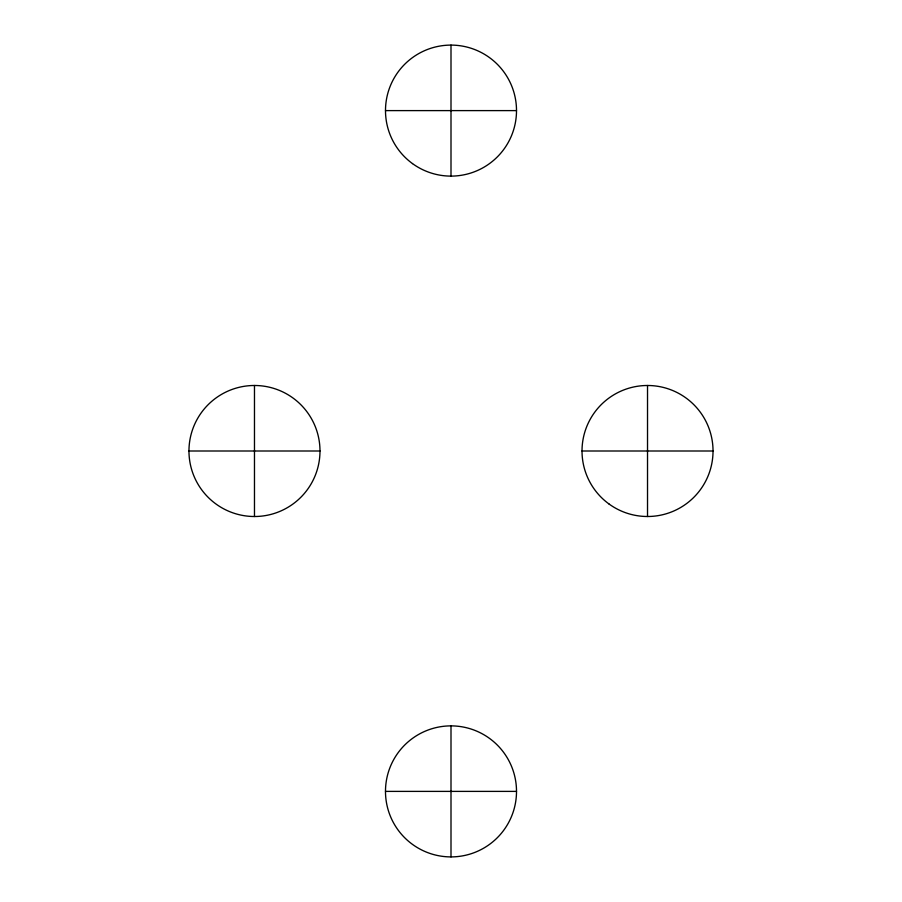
<?xml version="1.0" encoding="UTF-8"?>
<svg xmlns="http://www.w3.org/2000/svg" width="902" height="902" viewBox="0 0 902 902"><rect width="100%" height="100%" fill="white"/><g stroke="black" fill="none" stroke-linecap="round" stroke-linejoin="round"><path stroke-width="1.35" d="M385.492 110.608L516.508 110.608M188.969 451L319.985 451A65.508 65.508 0 0 1 221.723 507.736A65.508 65.508 0 0 1 221.723 394.264A65.508 65.508 0 0 1 319.985 451M582.015 451L713.031 451M385.492 791.392L516.508 791.392A65.508 65.508 0 0 1 418.246 848.128A65.508 65.508 0 0 1 418.246 734.656A65.508 65.508 0 0 1 516.508 791.392M647.523 385.492L647.523 516.508M451 45.1L451 176.115M451 725.884L451 856.9M254.477 385.492L254.477 516.508M412.496 163.6A65.508 65.508 0 0 0 516.147 117.452A65.508 65.508 0 0 0 424.357 50.76A65.508 65.508 0 0 0 412.496 163.6M609.019 503.992A65.508 65.508 0 0 0 712.67 457.844A65.508 65.508 0 0 0 620.88 391.152A65.508 65.508 0 0 0 609.019 503.992"/></g></svg>
